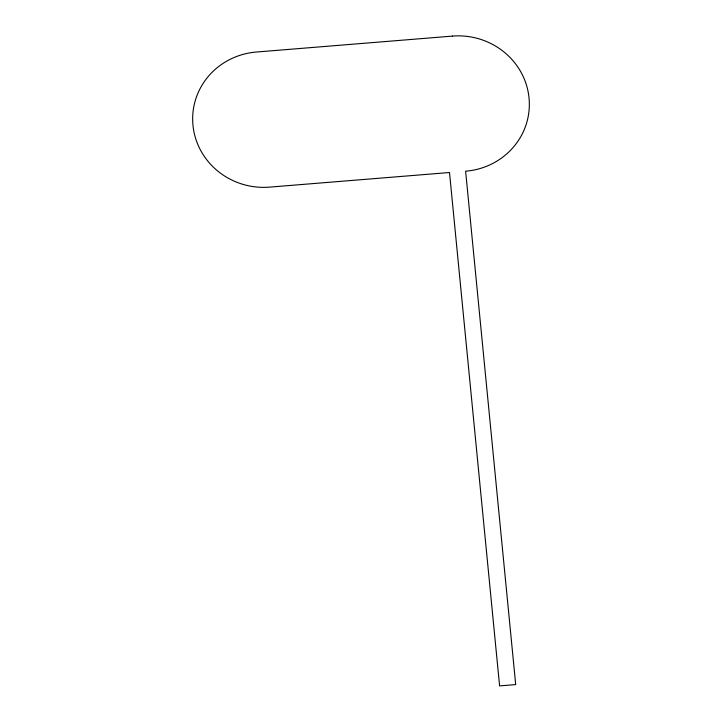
<?xml version="1.0" encoding="UTF-8"?>
<svg xmlns="http://www.w3.org/2000/svg" width="722" height="722" viewBox="0 0 722 722"><rect width="100%" height="100%" fill="white"/><g stroke="black" fill="none" stroke-linecap="round" stroke-linejoin="round"><path stroke-width="1.08" d="M452.432 36.1L256.382 52.029A70.368 67.742 7.5 0 0 192.964 125.267A70.368 67.742 7.5 0 0 269.568 187.124L449.508 172.513L499.597 685.9L515.698 684.591L465.618 171.204A70.368 67.742 7.5 0 0 529.036 97.966A70.368 67.742 7.5 0 0 452.432 36.1"/></g></svg>
